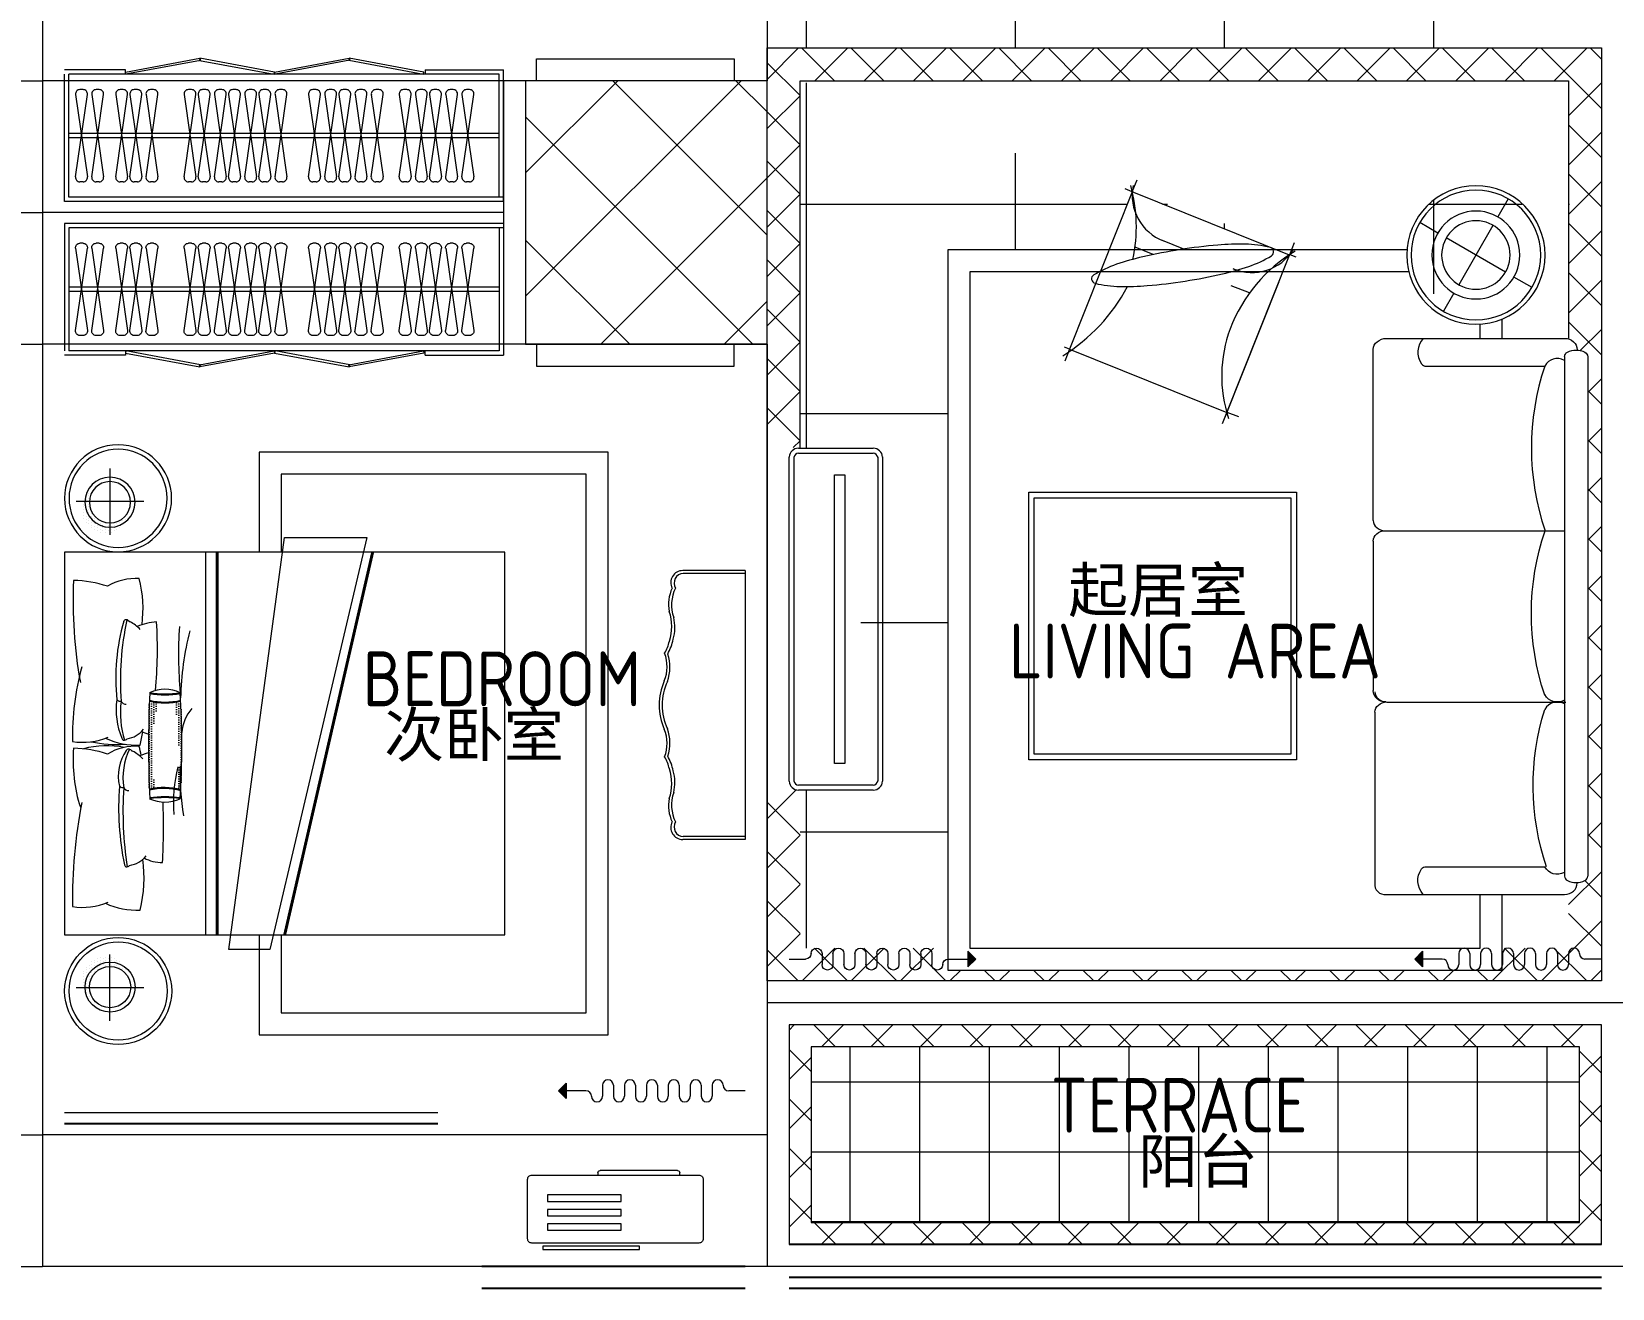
# Model space of a CAD drawing. Extents: x 25752 to 73233, y 27827 to 61602.
# Drawn here: x 48011 to 55211, y 37557 to 43281 of the extents above; entities that cross this region are included whole.
import ezdxf

# ---------------------------------------------------------------- set-up
doc = ezdxf.new("R2010")
doc.units = 0
doc.header["$LTSCALE"] = 1000
doc.header["$MEASUREMENT"] = 0
for name, color, linetype, lineweight in [('DOTE', 1, 'Continuous', 5), ('PUB_HATCH', 8, 'Continuous', 15), ('家具', 34, 'Continuous', 9), ('居其美业室内陈设图块', 31, 'Continuous', 9), ('看线', 5, 'Continuous', 9), ('配景图块－家具立面', 252, 'Continuous', 9), ('铺地', 8, 'Continuous', 5), ('陈设', 31, 'Continuous', 5)]:
    doc.layers.add(name, color=color, linetype=linetype, lineweight=lineweight)
for name, color, linetype in [('PUB_TEXT', 7, 'Continuous'), ('WINDOW', 4, 'Continuous'), ('栏杆', 55, 'Continuous'), ('窗帘', 8, 'Continuous')]:
    doc.layers.add(name, color=color, linetype=linetype)
doc.styles.get("Standard").update_dxf_attribs({"font": 'gbenor.shx', "bigfont": 'gbcbig.shx'})
pattern_1 = [(90, (164886.5, 15824.3), (952.5, 2e-13), []), (7e-15, (164886.5, 15824.3), (2e-13, -952.5), [])]

# ---------------------------------------------------------------- blocks, each defined once
blk = doc.blocks.new('gui-13')
at = {"layer": '陈设', "color": 31}
for p, q in [((-850.7, 0), (850.7, 0)), ((-850.7, 0), (-850.7, -394.8)), ((850.7, 0), (850.7, -394.8))]:
    blk.add_line(p, q, dxfattribs=at)
at = {"layer": '陈设', "color": 8}
for p, q in [((-832.3, 0), (-832.3, -392)), ((832.3, 0), (832.3, -392))]:
    blk.add_line(p, q, dxfattribs=at)
at = {"layer": '陈设', "color": 31}
for centre, radius, start, end in [((-774.6, -394.8), 76, 179.97746, 297.9622), ((774.6, -394.8), 76, 242.0378, 0.02254), ((-638.5, -249), 235.5, 244.74239, 281.45764), ((-496.8, -771.3), 306.5, 72.27649, 108.03944), ((-461.2, -732.5), 259.7, 59.00088, 77.15143), ((-242.3, -727.7), 233.8, 67.59017, 111.37366), ((242.3, -727.7), 233.8, 68.62634, 112.40983), ((461.2, -732.5), 259.7, 102.84857, 120.99912), ((496.8, -771.3), 306.5, 71.96056, 107.72351), ((638.5, -249), 235.5, 258.54236, 295.25761), ((0, -176.3), 368.5, 245.44985, 294.55015)]:
    blk.add_arc(centre, radius, start, end, dxfattribs=at)
at = {"layer": '陈设', "color": 8}
for centre, radius, start, end in [((-771.5, -388.4), 60.9, 183.37481, 301.49293), ((771.5, -388.4), 60.9, 238.50707, 356.62519), ((-633.4, -232.2), 233.7, 242.94166, 289.85478), ((-490.8, -712.9), 268.5, 73.94789, 103.61654), ((-490.9, -795.9), 349, 61.21238, 77.71077), ((-237.3, -743), 267, 70.87216, 108.68152), ((0, -176.8), 347.9, 244.49259, 295.50741), ((237.3, -743), 267, 71.31848, 109.12784), ((490.9, -795.9), 349, 102.28923, 118.78762), ((490.8, -712.9), 268.5, 76.38346, 106.05211), ((633.4, -232.2), 233.7, 250.14522, 297.05834)]:
    blk.add_arc(centre, radius, start, end, dxfattribs=at)
blk = doc.blocks.new('nighttable-03')
at = {"layer": '陈设'}
for p, q in [((0, -193), (0, 193)), ((-188.6, 0), (188.6, 0))]:
    blk.add_line(p, q, dxfattribs=at)
at = {"layer": '陈设', "color": 8}
for p, q in [((-56.6, 103.2), (-56.6, 103.2)), ((-48.7, 119.1), (-48.7, 119.1)), ((-32.8, 119.1), (-32.8, 119.1)), ((-24.9, 134.9), (-24.9, 134.9)), ((-16.9, 119.1), (-16.9, 119.1)), ((-9, 134.9), (-9, 134.9)), ((-1, 150.8), (-1, 150.8)), ((-1, 119.1), (-1, 119.1)), ((6.9, 134.9), (6.9, 134.9)), ((14.8, 150.8), (14.8, 150.8)), ((14.8, 119.1), (14.8, 119.1)), ((22.8, 134.9), (22.8, 134.9)), ((30.7, 150.8), (30.7, 150.8)), ((30.7, 119.1), (30.7, 119.1)), ((38.6, 134.9), (38.6, 134.9)), ((46.6, 150.8), (46.6, 150.8)), ((46.6, 119.1), (46.6, 119.1)), ((54.5, 134.9), (54.5, 134.9)), ((62.5, 150.8), (62.5, 150.8)), ((62.5, 119.1), (62.5, 119.1)), ((70.4, 134.9), (70.4, 134.9)), ((70.4, 103.2), (70.4, 103.2)), ((78.3, 150.8), (78.3, 150.8)), ((78.3, 119.1), (78.3, 119.1)), ((86.3, 134.9), (86.3, 134.9)), ((86.3, 103.2), (86.3, 103.2)), ((94.2, 150.8), (94.2, 150.8)), ((94.2, 119.1), (94.2, 119.1)), ((102.1, 134.9), (102.1, 134.9)), ((102.1, 103.2), (102.1, 103.2)), ((110.1, 119.1), (110.1, 119.1)), ((118, 134.9), (118, 134.9)), ((118, 103.2), (118, 103.2)), ((126, 119.1), (126, 119.1)), ((133.9, 103.2), (133.9, 103.2)), ((149.8, 103.2), (149.8, 103.2)), ((94.2, 87.3), (94.2, 87.3)), ((102.1, 71.4), (102.1, 71.4)), ((110.1, 87.3), (110.1, 87.3)), ((110.1, 55.6), (110.1, 55.6)), ((118, 71.4), (118, 71.4)), ((118, 39.7), (118, 39.7)), ((126, 87.3), (126, 87.3)), ((126, 55.6), (126, 55.6)), ((126, 23.8), (126, 23.8)), ((133.9, 71.4), (133.9, 71.4)), ((133.9, 39.7), (133.9, 39.7)), ((133.9, 7.9), (133.9, 7.9)), ((141.8, 87.3), (141.8, 87.3)), ((141.8, 55.6), (141.8, 55.6)), ((141.8, 23.8), (141.8, 23.8)), ((149.8, 71.4), (149.8, 71.4)), ((149.8, 39.7), (149.8, 39.7)), ((149.8, 7.9), (149.8, 7.9)), ((157.7, 87.3), (157.7, 87.3)), ((157.7, 55.6), (157.7, 55.6)), ((157.7, 23.8), (157.7, 23.8)), ((165.6, 71.4), (165.6, 71.4)), ((165.6, 39.7), (165.6, 39.7)), ((165.6, 7.9), (165.6, 7.9)), ((173.6, 55.6), (173.6, 55.6)), ((173.6, 23.8), (173.6, 23.8)), ((86.3, -87.3), (86.3, -87.3)), ((102.1, -87.3), (102.1, -87.3)), ((110.1, -71.4), (110.1, -71.4)), ((118, -55.6), (118, -55.6)), ((126, -7.9), (126, -7.9)), ((126, -39.7), (126, -39.7)), ((126, -71.4), (126, -71.4)), ((133.9, -23.8), (133.9, -23.8)), ((133.9, -55.6), (133.9, -55.6)), ((141.8, -7.9), (141.8, -7.9)), ((141.8, -39.7), (141.8, -39.7)), ((149.8, -23.8), (149.8, -23.8)), ((149.8, -55.6), (149.8, -55.6)), ((157.7, -7.9), (157.7, -7.9)), ((157.7, -39.7), (157.7, -39.7)), ((165.6, -23.8), (165.6, -23.8)), ((173.6, -7.9), (173.6, -7.9)), ((62.5, -103.2), (62.5, -103.2))]:
    blk.add_line(p, q, dxfattribs=at)
at = {"layer": '陈设'}
for centre, radius in [((-18.6, -46.6), 304.8), ((3.7, -0.4), 142.5)]:
    blk.add_circle(centre, radius, dxfattribs=at)
at = {"layer": '陈设', "color": 8}
for centre, radius in [((-18.6, -46.6), 279.4), ((3.7, -0.4), 117.5)]:
    blk.add_circle(centre, radius, dxfattribs=at)
blk = doc.blocks.new('retgqertgqwer')
at = {"layer": '陈设'}
h = blk.add_hatch(dxfattribs=at)
h.set_pattern_fill('DOTS', color=8, scale=157.35808, style=0)
h.set_pattern_definition([(270, (123323.228, -17399.964), (-10.3511467, -5.1755733), [0, -10.3511467])])
edge = h.paths.add_edge_path()
edge.add_ellipse((145413.2, -12955.5), major_axis=(-212.5, 212.5), ratio=1, start_angle=-37.68788, end_angle=-32.38132)
edge.add_ellipse((151086.5, -12464.4), major_axis=(-13, 5742.3), ratio=1, start_angle=87.84714, end_angle=91.84538, ccw=False)
edge.add_ellipse((145419.5, -11935.1), major_axis=(-236.4, 236.4), ratio=1, start_angle=122.60953, end_angle=129.55994)
edge.add_ellipse((146258.6, -12491.6), major_axis=(635.7, 635.7), ratio=1, start_angle=120.59636, end_angle=145.63404)
edge = h.paths.add_edge_path()
edge.add_ellipse((145419.5, -11935.1), major_axis=(-236.4, 236.4), ratio=1, start_angle=142.5123, end_angle=147.33331)
edge.add_ellipse((141440.6, -12464.4), major_axis=(2867.5, 2867.5), ratio=1, start_angle=312.16049, end_angle=317.86439, ccw=False)
edge.add_ellipse((145413.2, -12955.5), major_axis=(-212.5, 212.5), ratio=1, start_angle=-60.00427, end_angle=-56.91402)
edge.add_ellipse((143962.4, -12510), major_axis=(1075.1, 1075.1), ratio=1, start_angle=309.27933, end_angle=324.21166)
at = {"layer": '陈设', "linetype": 'Continuous'}
for p, q in [((145710.1, -13392.7), (145964.1, -11515.4)), ((146338.4, -11515.4), (145897.3, -13392.7)), ((145964.1, -11515.4), (146338.4, -11515.4)), ((144961.6, -11582.3), (144961.6, -13325.9)), ((146966.6, -11582.3), (144961.6, -11582.3)), ((145603.2, -11582.3), (145603.2, -13325.9)), ((146966.6, -13325.9), (146966.6, -11582.3)), ((144961.6, -13325.9), (146966.6, -13325.9)), ((145897.3, -13392.7), (145710.1, -13392.7))]:
    blk.add_line(p, q, dxfattribs=at)
at = {"layer": '陈设', "linetype": 'Continuous', "const_width": 13.4}
for points in [[(145656.7, -11582.3), (145656.7, -13325.9)], [(145964.1, -13325.9), (146365.1, -11582.3)]]:
    blk.add_lwpolyline(points, dxfattribs=at)
at = {"layer": '陈设'}
for centre, radius, start, end in [((147080, -11806), 2079.7, 177.39113, 190.25615), ((144986.1, -12269.4), 558.3, 72.10877, 88.31754), ((145284.6, -11948.3), 245.6, 85.94184, 121.14188), ((144760.4, -11840.9), 558.8, 352.57162, 14.2519), ((146149.5, -12157.2), 954.8, 164.15229, 185.86582), ((146526.4, -12167), 1310.5, 167.81013, 184.17822), ((145143.8, -12103.2), 234.3, 46.13507, 60.25641), ((145400.8, -12182.8), 283.1, 94.00552, 112.64521), ((143384.2, -12021.2), 2000.4, 354.49879, 3.46346), ((147303.6, -12049), 1823.2, 175.97704, 185.47153), ((146848.8, -12278.3), 1359.1, 165.61075, 178.67253), ((146259.8, -12431.2), 1262.7, 165.03931, 180.63792), ((151086.5, -12464.4), 5742.3, 177.58865, 182.41135), ((145419, -12368.9), 161.8, 64.45784, 115.53694), ((145419, -11808.1), 420.5, 260.44829, 279.5465), ((141440.6, -12464.4), 4055.3, 356.5849, 3.4151), ((145518.1, -12301.6), 321.8, 171.63975, 203.43169), ((145220.9, -12229.5), 33, 236.74389, 267.21711), ((145628.8, -12315.7), 412.9, 172.59921, 197.44756), ((145240.4, -12251.1), 24, 208.43014, 275.56442), ((145419.5, -11935.1), 334.4, 257.47835, 282.45277), ((145696.4, -12423.2), 201.8, 140.46508, 174.42411), ((145199, -11908.2), 550.4, 248.47986, 248.49818), ((145043.5, -12147.5), 301.3, 261.16393, 292.71114), ((145199, -11908.2), 550.4, 257.80272, 273.99958), ((145290.8, -12120.5), 341.1, 245.22226, 272.63102), ((145231.1, -12319.5), 113.8, 277.55198, 322.39223), ((144679.7, -12312.8), 644, 346.68018, 352.08054), ((145395.8, -12241), 178.6, 241.90889, 253.26236), ((145707, -12530.3), 706.7, 175.54318, 197.63492), ((144986.1, -13033.4), 558.3, 72.10877, 88.31754), ((145154.2, -12863.3), 399.1, 78.55477, 105.4297), ((145284.6, -12712.4), 245.6, 85.94184, 121.14188), ((145415.1, -12603), 208.6, 145.73952, 192.44734), ((145531.7, -12610.1), 304.1, 154.55031, 188.62775), ((145155.6, -12692.3), 234.3, 46.13507, 60.25641), ((144760.4, -12604.9), 558.8, 10.00897, 14.2519), ((145412.5, -12771.9), 283.1, 103.9578, 112.64521), ((146088.9, -12720.1), 631.6, 165.35622, 185.17769), ((146533.3, -12601.6), 1045.6, 177.49887, 190.02007), ((146524.9, -12743.3), 1317, 175.85124, 191.52832), ((145232.6, -12622.7), 33, 236.74389, 267.21711), ((146917.6, -12763.7), 1690, 176.33745, 188.60178), ((145252.1, -12644.3), 24, 208.43014, 275.56442), ((145413.2, -12955.5), 300.5, 74.82353, 102.76887), ((147424.4, -13177.1), 2427.3, 169.22383, 180.47025), ((145419.2, -13176), 475.2, 81.57701, 98.46223), ((145419, -12550.4), 170.6, 245.8747, 294.16453), ((142559.4, -12833.5), 2853, 356.72347, 2.26521), ((145242.8, -12896.5), 113.8, 277.55198, 322.39223), ((144679.7, -13064.6), 644, 346.68018, 7.40464), ((145407.6, -12818), 178.6, 241.90889, 270.06835), ((145043.5, -12899.3), 301.3, 261.16393, 292.71114), ((145290.8, -12872.3), 341.1, 245.22226, 272.63102)]:
    blk.add_arc(centre, radius, start, end, dxfattribs=at)
at = {"layer": '陈设', "color": 8}
for centre, radius, start, end in [((145419, -11808.1), 424.7, 260.44829, 279.5465), ((145419.5, -11935.1), 330.2, 257.47835, 282.45277), ((145413.2, -12955.5), 296.3, 74.82353, 102.76887), ((145419.2, -13176), 479.3, 81.57701, 98.46223)]:
    blk.add_arc(centre, radius, start, end, dxfattribs=at)
at = {"layer": '陈设'}
for points, knots in [([(145231, -11896.5), (145234.6, -11892.6), (145240.6, -11886.2), (145251.7, -11893.3), (145257, -11897.4), (145260.1, -11899.7)], [0, 0, 0, 0, 12.892248, 21.593346, 32.835114, 32.835114, 32.835114, 32.835114]), ([(145222.8, -12429.5), (145224.4, -12433.6), (145227.6, -12441.3), (145239.7, -12438.6), (145244.1, -12434.3), (145246.1, -12432.4)], [0, 0, 0, 0, 10.960058, 20.752304, 28.699542, 28.699542, 28.699542, 28.699542]), ([(145242.7, -12485.6), (145246.3, -12481.8), (145252.4, -12475.3), (145263.4, -12482.5), (145268.8, -12486.6), (145271.8, -12488.9)], [0, 0, 0, 0, 12.892248, 21.593346, 32.835114, 32.835114, 32.835114, 32.835114]), ([(145234.5, -13006.5), (145236.2, -13010.6), (145239.3, -13018.3), (145251.4, -13015.5), (145255.8, -13011.3), (145257.8, -13009.3)], [0, 0, 0, 0, 10.960058, 20.752304, 28.699542, 28.699542, 28.699542, 28.699542])]:
    blk.add_open_spline(points, degree=3, knots=knots, dxfattribs=at)
blk = doc.blocks.new('A$C50400A6F')
at = {"layer": '家具'}
blk.add_hatch(color=256, dxfattribs=at).paths.add_polyline_path([(814.6, 14.6), (814.6, 85.4), (850, 50)])
for p, q in [((150, 25), (150, 75)), ((200, 25), (200, 75)), ((250, 25), (250, 75)), ((300, 25), (300, 75)), ((350, 25), (350, 75)), ((400, 25), (400, 75)), ((450, 25), (450, 75)), ((500, 25), (500, 75)), ((550, 25), (550, 75)), ((600, 25), (600, 75)), ((650, 25), (650, 75)), ((700, 75), (700, 75)), ((850, 50), (814.6, 85.4)), ((814.6, 14.6), (814.6, 85.4)), ((0, 50), (75, 50)), ((100, 25), (100, 25)), ((725, 50), (814.6, 50)), ((850, 50), (814.6, 14.6))]:
    blk.add_line(p, q, dxfattribs=at)
for centre, start, end in [((175, 75), 0, 180), ((275, 75), 0, 180), ((375, 75), 0, 180), ((475, 75), 0, 180), ((575, 75), 0, 180), ((675, 75), 0, 180), ((725, 75), 180, 270), ((75, 25), 0, 90), ((125, 25), 180, 0), ((225, 25), 180, 0), ((325, 25), 180, 0), ((425, 25), 180, 0), ((525, 25), 180, 0), ((625, 25), 180, 0)]:
    blk.add_arc(centre, 25, start, end, dxfattribs=at)
blk = doc.blocks.new('A$C3F2D231D')
at = {"layer": '家具', "rotation": 180}
blk.add_blockref('A$C50400A6F', (2046.1, 202), dxfattribs=at)
blk = doc.blocks.new('A$C4EB5717C')
at = {"layer": '家具', "color": 8}
for p, q in [((520.3, 110), (520.3, 120)), ((883.1, 100), (530.3, 100)), ((893.1, 120), (893.1, 110))]:
    blk.add_line(p, q, dxfattribs=at)
for points in [[(269.2, 459.1), (709, 459.1), (709, 444), (269.2, 444)], [(290.4, 371.5), (625.9, 371.5), (625.9, 342.6), (290.4, 342.6)], [(290.4, 305.7), (625.9, 305.7), (625.9, 276.8), (290.4, 276.8)], [(290.4, 239.9), (625.9, 239.9), (625.9, 211), (290.4, 211)]]:
    blk.add_lwpolyline(points, close=True, dxfattribs=at)
at = {"layer": '家具'}
blk.add_lwpolyline([(220, 120), (980, 120, 0.414214), (1000, 140), (1000, 410, 0.414214), (980, 430), (220, 430, 0.414214), (200, 410), (200, 140, 0.414214)], format="xyb", close=True, dxfattribs=at)
at = {"layer": '家具', "color": 8}
for centre, start, end in [((530.3, 110), 180, 270), ((883.1, 110), 270, 0)]:
    blk.add_arc(centre, 10, start, end, dxfattribs=at)
blk = doc.blocks.new('eyertyre')
at = {"layer": '家具'}
for p, q in [((157794.1, 58342.7), (159794.1, 58342.7)), ((157794.1, 58342.7), (157794.1, 57742.7)), ((157794.1, 58322.7), (159774.1, 58322.7)), ((157814.1, 58322.7), (157814.1, 57762.7)), ((159774.1, 58322.7), (159774.1, 57762.7)), ((159794.1, 58342.7), (159794.1, 57762.7)), ((157814.1, 57762.7), (159774.1, 57762.7)), ((158151.2, 57742.7), (158151.2, 57762.7)), ((159517.2, 57762.7), (159517.2, 57742.7)), ((158151.2, 57742.7), (157794.1, 57742.7)), ((159517.2, 57742.7), (159794.1, 57742.7))]:
    blk.add_line(p, q, dxfattribs=at)
at = {"layer": '家具', "color": 8}
for p, q in [((157949.7, 58252.7), (157964, 58252.7)), ((158024.1, 58252.7), (158038.4, 58252.7)), ((158097.7, 58252.7), (158112, 58252.7)), ((158162.1, 58252.7), (158176.4, 58252.7)), ((158235.6, 58252.7), (158250, 58252.7)), ((158362.6, 58252.7), (158376.9, 58252.7)), ((158437, 58252.7), (158451.3, 58252.7)), ((158510.6, 58252.7), (158524.9, 58252.7)), ((158575, 58252.7), (158589.3, 58252.7)), ((158648.6, 58252.7), (158662.9, 58252.7)), ((158801.4, 58252.7), (158815.7, 58252.7)), ((158875, 58252.7), (158889.3, 58252.7)), ((158939.4, 58252.7), (158953.7, 58252.7)), ((159013, 58252.7), (159027.3, 58252.7)), ((159077.4, 58252.7), (159091.7, 58252.7)), ((159151, 58252.7), (159165.3, 58252.7)), ((159215.4, 58252.7), (159229.7, 58252.7)), ((159388.9, 58252.7), (159403.2, 58252.7)), ((159462.4, 58252.7), (159476.8, 58252.7)), ((159526.8, 58252.7), (159541.2, 58252.7)), ((159636.2, 58252.7), (159650.5, 58252.7)), ((159709.8, 58252.7), (159724.1, 58252.7)), ((157983.9, 57855.3), (157929.9, 58230)), ((157983.9, 58230), (157929.9, 57855.3)), ((158058.2, 57855.3), (158004.2, 58230)), ((158058.2, 58230), (158004.2, 57855.3)), ((158131.8, 57855.3), (158077.8, 58230)), ((158131.8, 58230), (158077.8, 57855.3)), ((158196.2, 57855.3), (158142.2, 58230)), ((158196.2, 58230), (158142.2, 57855.3)), ((158269.8, 57855.3), (158215.8, 58230)), ((158269.8, 58230), (158215.8, 57855.3)), ((158396.8, 57855.3), (158342.8, 58230)), ((158396.8, 58230), (158342.8, 57855.3)), ((158471.1, 57855.3), (158417.2, 58230)), ((158471.1, 58230), (158417.2, 57855.3)), ((158544.7, 57855.3), (158490.7, 58230)), ((158544.7, 58230), (158490.7, 57855.3)), ((158609.1, 57855.3), (158555.1, 58230)), ((158609.1, 58230), (158555.1, 57855.3)), ((158682.7, 57855.3), (158628.7, 58230)), ((158682.7, 58230), (158628.7, 57855.3)), ((158835.5, 57855.3), (158781.6, 58230)), ((158835.5, 58230), (158781.6, 57855.3)), ((158909.1, 57855.3), (158855.2, 58230)), ((158909.1, 58230), (158855.2, 57855.3)), ((158973.5, 57855.3), (158919.6, 58230)), ((158973.5, 58230), (158919.6, 57855.3)), ((159047.1, 57855.3), (158993.2, 58230)), ((159047.1, 58230), (158993.2, 57855.3)), ((159111.5, 57855.3), (159057.5, 58230)), ((159111.5, 58230), (159057.5, 57855.3)), ((159185.1, 57855.3), (159131.1, 58230)), ((159185.1, 58230), (159131.1, 57855.3)), ((159249.5, 57855.3), (159195.5, 58230)), ((159249.5, 58230), (159195.5, 57855.3)), ((159423, 57855.3), (159369, 58230)), ((159423, 58230), (159369, 57855.3)), ((159496.6, 57855.3), (159442.6, 58230)), ((159496.6, 58230), (159442.6, 57855.3)), ((159561, 57855.3), (159507, 58230)), ((159561, 58230), (159507, 57855.3)), ((159670.4, 57855.3), (159616.4, 58230)), ((159670.4, 58230), (159616.4, 57855.3)), ((159744, 57855.3), (159690, 58230)), ((159744, 58230), (159690, 57855.3)), ((157814.1, 58052.7), (159774.1, 58052.7)), ((157814.1, 58032.7), (159774.1, 58032.7)), ((157949.7, 57832.7), (157964, 57832.7)), ((158024.1, 57832.7), (158038.4, 57832.7)), ((158097.7, 57832.7), (158112, 57832.7)), ((158162.1, 57832.7), (158176.4, 57832.7)), ((158235.6, 57832.7), (158250, 57832.7)), ((158362.6, 57832.7), (158376.9, 57832.7)), ((158437, 57832.7), (158451.3, 57832.7)), ((158510.6, 57832.7), (158524.9, 57832.7)), ((158575, 57832.7), (158589.3, 57832.7)), ((158648.6, 57832.7), (158662.9, 57832.7)), ((158801.4, 57832.7), (158815.7, 57832.7)), ((158875, 57832.7), (158889.3, 57832.7)), ((158939.4, 57832.7), (158953.7, 57832.7)), ((159013, 57832.7), (159027.3, 57832.7)), ((159077.4, 57832.7), (159091.7, 57832.7)), ((159151, 57832.7), (159165.3, 57832.7)), ((159215.4, 57832.7), (159229.7, 57832.7)), ((159388.9, 57832.7), (159403.2, 57832.7)), ((159462.4, 57832.7), (159476.8, 57832.7)), ((159526.8, 57832.7), (159541.2, 57832.7)), ((159636.2, 57832.7), (159650.5, 57832.7)), ((159709.8, 57832.7), (159724.1, 57832.7))]:
    blk.add_line(p, q, dxfattribs=at)
at = {"layer": '家具'}
for points in [[(158157.2, 57752.7), (158497.2, 57689.6), (158499, 57699.4), (158159, 57762.5)], [(158837.2, 57752.7), (158497.2, 57689.6), (158495.4, 57699.4), (158835.4, 57762.5)], [(158837.2, 57752.8), (159177.2, 57689.7), (159179, 57699.6), (158839, 57762.7)], [(159517.2, 57752.8), (159177.2, 57689.7), (159175.4, 57699.6), (159515.4, 57762.7)]]:
    blk.add_lwpolyline(points, close=True, dxfattribs=at)
at = {"layer": '家具', "color": 8}
for centre, start, end in [((157949.7, 58232.7), 90, 187.59464), ((157964, 58232.7), 352.40536, 90), ((158024.1, 58232.7), 90, 187.59464), ((158038.4, 58232.7), 352.40536, 90), ((158097.7, 58232.7), 90, 187.59464), ((158112, 58232.7), 352.40536, 90), ((158162.1, 58232.7), 90, 187.59464), ((158176.4, 58232.7), 352.40536, 90), ((158235.6, 58232.7), 90, 187.59464), ((158250, 58232.7), 352.40536, 90), ((158362.6, 58232.7), 90, 187.59464), ((158376.9, 58232.7), 352.40536, 90), ((158437, 58232.7), 90, 187.59464), ((158451.3, 58232.7), 352.40536, 90), ((158510.6, 58232.7), 90, 187.59464), ((158524.9, 58232.7), 352.40536, 90), ((158575, 58232.7), 90, 187.59464), ((158589.3, 58232.7), 352.40536, 90), ((158648.6, 58232.7), 90, 187.59464), ((158662.9, 58232.7), 352.40536, 90), ((158801.4, 58232.7), 90, 187.59464), ((158815.7, 58232.7), 352.40536, 90), ((158875, 58232.7), 90, 187.59464), ((158889.3, 58232.7), 352.40536, 90), ((158939.4, 58232.7), 90, 187.59464), ((158953.7, 58232.7), 352.40536, 90), ((159013, 58232.7), 90, 187.59464), ((159027.3, 58232.7), 352.40536, 90), ((159077.4, 58232.7), 90, 187.59464), ((159091.7, 58232.7), 352.40536, 90), ((159151, 58232.7), 90, 187.59464), ((159165.3, 58232.7), 352.40536, 90), ((159215.4, 58232.7), 90, 187.59464), ((159229.7, 58232.7), 352.40536, 90), ((159388.9, 58232.7), 90, 187.59464), ((159403.2, 58232.7), 352.40536, 90), ((159462.4, 58232.7), 90, 187.59464), ((159476.8, 58232.7), 352.40536, 90), ((159526.8, 58232.7), 90, 187.59464), ((159541.2, 58232.7), 352.40536, 90), ((159636.2, 58232.7), 90, 187.59464), ((159650.5, 58232.7), 352.40536, 90), ((159709.8, 58232.7), 90, 187.59464), ((159724.1, 58232.7), 352.40536, 90), ((157949.7, 57852.7), 172.40536, 270), ((157964, 57852.7), 270, 7.59464), ((158024.1, 57852.7), 172.40536, 270), ((158038.4, 57852.7), 270, 7.59464), ((158097.7, 57852.7), 172.40536, 270), ((158112, 57852.7), 270, 7.59464), ((158162.1, 57852.7), 172.40536, 270), ((158176.4, 57852.7), 270, 7.59464), ((158235.6, 57852.7), 172.40536, 270), ((158250, 57852.7), 270, 7.59464), ((158362.6, 57852.7), 172.40536, 270), ((158376.9, 57852.7), 270, 7.59464), ((158437, 57852.7), 172.40536, 270), ((158451.3, 57852.7), 270, 7.59464), ((158510.6, 57852.7), 172.40536, 270), ((158524.9, 57852.7), 270, 7.59464), ((158575, 57852.7), 172.40536, 270), ((158589.3, 57852.7), 270, 7.59464), ((158648.6, 57852.7), 172.40536, 270), ((158662.9, 57852.7), 270, 7.59464), ((158801.4, 57852.7), 172.40536, 270), ((158815.7, 57852.7), 270, 7.59464), ((158875, 57852.7), 172.40536, 270), ((158889.3, 57852.7), 270, 7.59464), ((158939.4, 57852.7), 172.40536, 270), ((158953.7, 57852.7), 270, 7.59464), ((159013, 57852.7), 172.40536, 270), ((159027.3, 57852.7), 270, 7.59464), ((159077.4, 57852.7), 172.40536, 270), ((159091.7, 57852.7), 270, 7.59464), ((159151, 57852.7), 172.40536, 270), ((159165.3, 57852.7), 270, 7.59464), ((159215.4, 57852.7), 172.40536, 270), ((159229.7, 57852.7), 270, 7.59464), ((159388.9, 57852.7), 172.40536, 270), ((159403.2, 57852.7), 270, 7.59464), ((159462.4, 57852.7), 172.40536, 270), ((159476.8, 57852.7), 270, 7.59464), ((159526.8, 57852.7), 172.40536, 270), ((159541.2, 57852.7), 270, 7.59464), ((159636.2, 57852.7), 172.40536, 270), ((159650.5, 57852.7), 270, 7.59464), ((159709.8, 57852.7), 172.40536, 270), ((159724.1, 57852.7), 270, 7.59464)]:
    blk.add_arc(centre, 20, start, end, dxfattribs=at)
blk = doc.blocks.new('gui-11')
at = {"layer": '陈设', "color": 31, "flags": 128}
for points in [[(-820.6, 0), (820.6, 0)], [(-865.1, -426.2), (-865.1, -47.4)], [(865.1, -47.4), (865.1, -426.2)], [(820.6, -473.6), (-820.6, -473.6)]]:
    blk.add_lwpolyline(points, dxfattribs=at)
at = {"layer": '陈设', "color": 8, "flags": 128}
for points in [[(-840.1, -426.2), (-840.1, -47.4)], [(-820.6, -25), (820.6, -25)], [(840.1, -47.4), (840.1, -426.2)], [(820.6, -448.6), (-820.6, -448.6)]]:
    blk.add_lwpolyline(points, dxfattribs=at)
at = {"layer": '陈设', "color": 31}
for centre, start, end in [((-816.5, -48.4), 94.78711, 178.81074), ((816.5, -48.4), 1.18926, 85.21289), ((-816.5, -425.2), 181.18926, 265.21289), ((816.5, -425.2), 274.78711, 358.81074)]:
    blk.add_arc(centre, 48.6, start, end, dxfattribs=at)
at = {"layer": '陈设', "color": 8}
for centre, start, end in [((-816.5, -48.4), 94.78711, 178.81074), ((816.5, -48.4), 1.18926, 85.21289), ((-816.5, -425.2), 181.18926, 265.21289), ((816.5, -425.2), 274.78711, 358.81074)]:
    blk.add_arc(centre, 23.6, start, end, dxfattribs=at)
blk = doc.blocks.new('A$C026B4D67')
at = {"layer": '居其美业室内陈设图块'}
for p, q in [((-386.2, 773.4), (-386.2, 832)), ((386.2, 773.4), (386.2, 832)), ((-386, 773.1), (-420.8, 773.1)), ((386, 773.1), (415.7, 773.1)), ((-71.4, 617.5), (-175.3, 617.5)), ((175.3, 617.5), (171, 617.5)), ((386.2, -26.7), (386.2, 641.3)), ((-191.2, 542.9), (-280.9, 542.9)), ((280.9, 542.9), (191.2, 542.9)), ((-386.2, 1.2), (-410.5, 1.2)), ((-386.2, 1.2), (-386.2, -57.4)), ((386.2, 1.2), (442.7, 1.2)), ((386.2, 1.2), (386.2, -57.4))]:
    blk.add_line(p, q, dxfattribs=at)
blk.add_lwpolyline([(311.9, 760.3, 0.302671), (291, 770.4, 0.056081), (180.1, 741.8, 0.024916), (66.2, 691.9, 0.017863), (-85.9, 609, 0.017863), (-231.8, 515.4, 0.024916), (-330.3, 439.6, 0.056081), (-408.6, 356, 0.302671), (-409.9, 332.9, 0.302671), (-389.1, 322.9, 0.056081), (-278.1, 351.4, 0.024916), (-164.3, 401.4, 0.017863), (-12.1, 484.3, 0.017863), (133.8, 577.9, 0.024916), (232.3, 653.7, 0.056081), (310.6, 737.3, 0.302671)], format="xyb", close=True, dxfattribs=at)
blk.add_lwpolyline([(386.2, -1.2), (386.2, 771), (-386.2, 773.4), (-386.2, 1.2)], close=True, dxfattribs=at)
for centre, radius, start, end in [((-963.6, 370.2), 704.3, 9.65802, 37.3495), ((-173.2, 840.9), 223.4, 190.4247, 270.55752), ((173.2, 840.9), 223.4, 269.44248, 349.5753), ((963.6, 370.2), 704.3, 142.6505, 180.93526), ((-1062.9, 451.4), 821.1, 323.39077, 353.88509), ((867, 370.4), 607.6, 181.10229, 220.33222)]:
    blk.add_arc(centre, radius, start, end, dxfattribs=at)
blk = doc.blocks.new('bianji-22')
at = {"layer": '陈设', "color": 8}
for points in [[(0, -118.8), (0, 0)], [(0, -564), (0, -174.1)], [(-369, -369), (-250.3, -369)], [(-194.9, -369), (194.9, -369)], [(250.3, -369), (369, -369)], [(0, -738.1), (0, -619.3)]]:
    blk.add_lwpolyline(points, dxfattribs=at)
at = {"layer": '陈设', "color": 31}
blk.add_circle((0, -369), 394, dxfattribs=at)
at = {"layer": '陈设', "color": 8}
for radius in [369, 250.3, 194.9]:
    blk.add_circle((0, -369), radius, dxfattribs=at)
blk = doc.blocks.new('erywqr')
at = {"layer": '居其美业室内陈设图块'}
for p, q in [((108211, 7678.9, 70.6), (107399.6, 7678.9, -380.5)), ((107294.3, 7595.5, 70.6), (107294.3, 5229.9, 70.6)), ((107342.1, 7627.2, 70.6), (107342.1, 7624.6, 70.6)), ((107399.7, 7595.7, 70.6), (107399.7, 5229.8, 70.6)), ((108271.8, 6849.6, 70.6), (108271.8, 7628.7, 70.6)), ((108028.8, 7552.7, 70.6), (107489.7, 7552.7, 70.6)), ((108271.8, 6755.9, -380.5), (108271.8, 6074.4, 70.6)), ((108263.9, 5975.9, -380.5), (108263.9, 5197, 70.6)), ((108028.8, 5272.7, 70.6), (107489.7, 5272.7, 70.6)), ((107342.1, 5198.2, 70.6), (107342.1, 5200.8, 70.6)), ((108211, 5146.5, 70.6), (107399.6, 5146.5, -380.5))]:
    blk.add_line(p, q, dxfattribs=at)
at = {"layer": '居其美业室内陈设图块', "color": 8}
for p, q in [((108217.5, 6802.7, 70.6), (107401.2, 6802.7, 70.6)), ((108209.6, 6022.7, 70.6), (107393.3, 6022.7, 70.6))]:
    blk.add_line(p, q, dxfattribs=at)
at = {"layer": '居其美业室内陈设图块'}
for centre, major_axis, ratio, start_param, end_param in [((107399.6, 7627.3, 70.6), (57.5, 1.4), 0.897434, 1.550106, 3.115914), ((108211.1, 7628.7, 70.6), (-60.6, 4.7), 0.82534, 3.236122, 4.778328), ((107320.6, 7595.5, 70.6), (26.4, 0), 0.893065, 2.085934, 3.141593), ((107347.1, 7554, 70.6), (79.8, 0.1), 0.893065, 1.055659, 2.085934), ((107373.3, 7595.6, 70.6), (26.4, 0), 0.893065, 0, 1.055659), ((106533.2, 6425.8, 70.6), (0.8, 1088.7), 0.934717, 4.364819, 5.06658), ((108217.6, 6755.8, 70.6), (-54.1, 4.7), 0.86393, 3.244516, 4.789373), ((107396.3, 6175.4, 70.6), (-61.4, 148.1), 0.608802, 2.575215, 3.57181), ((108214.3, 6074.3, 70.6), (57.5, 0.1), 0.893065, 4.712384, 6.283185), ((106525.3, 5646, 70.6), (-25.7, 1084.2), 0.938251, 4.338785, 5.012121), ((108209.7, 5975.8, 70.6), (-54.1, 4.7), 0.86393, 3.244516, 4.789373), ((107400, 5391.3, 70.6), (-55.2, 149.1), 0.607218, 2.59183, 3.60279), ((108028.8, 5250.1, 70.6), (24.2, 8.8), 0.866645, 0.175361, 1.266845), ((107954.7, 5209.5, 70.6), (113.3, 0.2), 0.893065, -0.673255, 0.548675)]:
    blk.add_ellipse(centre, major_axis=major_axis, ratio=ratio, start_param=start_param, end_param=end_param, dxfattribs=at)
at = {"layer": '居其美业室内陈设图块', "extrusion": (0, 0, -1)}
for centre, major_axis, ratio, start_param, end_param in [((107954.7, 7616, 70.6), (-113.3, 0.2), 0.893065, 2.468338, 3.690267), ((107400, 7434.1, 70.6), (55.2, 149.1), 0.607218, -0.549763, 0.461197), ((108028.8, 7575.3, 70.6), (-24.2, 8.8), 0.866645, 3.316954, 4.408438), ((106533.2, 7180.4, 70.6), (-0.7, 1091), 0.932716, 1.223131, 1.924892), ((108217.6, 6849.7, 70.6), (54.1, 4.7), 0.86393, 0.102923, 1.647781), ((108209.7, 6069.7, 70.6), (54.1, 4.7), 0.86393, 0.102923, 1.647781), ((107396.3, 5870, 70.6), (61.4, 148.1), 0.608802, -0.566378, 0.430217), ((107320.6, 5229.9, 70.6), (-26.4, 0), 0.893065, -1.055659, 0), ((107347.1, 5271.5, 70.6), (-79.8, 0.1), 0.893065, 4.197251, 5.227527), ((107399.6, 5198.1, 70.6), (-57.5, 1.4), 0.897434, 4.691698, 6.257507), ((107373.3, 5229.8, 70.6), (-26.4, 0), 0.893065, 3.141593, 4.197251), ((108211.1, 5196.7, 70.6), (-46.2, 29.9), 0.883403, 2.503512, 4.19489)]:
    blk.add_ellipse(centre, major_axis=major_axis, ratio=ratio, start_param=start_param, end_param=end_param, dxfattribs=at)

msp = doc.modelspace()

# ---------------------------------------------------------------- hatches: boundary and pattern name
at = {"layer": '铺地'}
h = msp.add_hatch(dxfattribs=at)
h.set_pattern_fill('ANSI37', color=256, scale=600, angle=45, style=0)
h.set_pattern_definition(pattern_1)
h.paths.add_polyline_path([(51758.5, 43589.1), (51964.4, 43589.1), (51964.4, 43355.4), (52519.4, 43355.4), (52519.4, 43589.1), (52597.7, 43589.1), (52597.7, 43355.4), (53152.7, 43355.4), (53152.7, 43589.1), (53358.5, 43589.1), (53358.5, 44589.1), (53152.7, 44589.1), (53152.7, 44822.7), (52597.7, 44822.7), (52597.7, 44589.1), (52519.4, 44589.1), (52519.4, 44822.7), (51964.4, 44822.7), (51964.4, 44589.1), (51758.5, 44589.1)], flags=16)
h.paths.add_polyline_path([(51360.7, 43207.5), (55160.7, 43207.5), (55160.7, 45057.5), (51360.7, 45057.5)])
edge = h.paths.add_edge_path(flags=16)
edge.add_line((54513.9, 44358.3), (54513.9, 44322.2))
edge = h.paths.add_edge_path(flags=16)
edge.add_line((54575.8, 44263.4), (54575.8, 45001.6))
edge = h.paths.add_edge_path(flags=16)
edge.add_line((54585.8, 44263.4), (54585.8, 45001.6))
edge = h.paths.add_edge_path(flags=16)
edge.add_line((54535.8, 44289), (54535.8, 44975.9))
edge = h.paths.add_edge_path(flags=16)
edge.add_line((54535.8, 44358.3), (54513.9, 44358.3))
edge = h.paths.add_edge_path(flags=16)
edge.add_line((54575.8, 45001.6), (54585.8, 45001.6))
edge = h.paths.add_edge_path(flags=16)
edge.add_line((54585.8, 45007.5), (55110.7, 45007.5))
edge = h.paths.add_edge_path(flags=16)
edge.add_line((54575.8, 44263.4), (54585.8, 44263.4))
edge = h.paths.add_edge_path(flags=16)
edge.add_line((54585.8, 44257.5), (55110.7, 44257.5))
edge = h.paths.add_edge_path(flags=16)
edge.add_line((54535.8, 44322.2), (54513.9, 44322.2))
edge = h.paths.add_edge_path(flags=16)
edge.add_line((54567.3, 45007.5), (54575.8, 45007.5))
edge = h.paths.add_edge_path(flags=16)
edge.add_line((55110.7, 44257.5), (55110.7, 45007.5))
edge = h.paths.add_edge_path(flags=16)
edge.add_line((54567.3, 44257.5), (54575.8, 44257.5))
edge = h.paths.add_edge_path(flags=16)
edge.add_arc((54567.3, 44289), 31.5, 180, 270, ccw=False)
edge = h.paths.add_edge_path(flags=16)
edge.add_arc((54567.3, 44975.9), 31.5, 90, 180, ccw=False)
edge = h.paths.add_edge_path(flags=16)
edge.add_line((55127.4, 44357.2), (55127.4, 44905.6))
edge = h.paths.add_edge_path(flags=16)
edge.add_line((55136.7, 44357.2), (55136.7, 44905.6))
edge = h.paths.add_edge_path(flags=16)
edge.add_line((55127.4, 44357.2), (55136.7, 44357.2))
edge = h.paths.add_edge_path(flags=16)
edge.add_line((55127.4, 44905.6), (55136.7, 44905.6))
edge = h.paths.add_edge_path(flags=16)
edge.add_line((54575.8, 45001.6), (54575.8, 45007.5))
edge = h.paths.add_edge_path(flags=16)
edge.add_line((54585.8, 45001.6), (54585.8, 45007.5))
edge = h.paths.add_edge_path(flags=16)
edge.add_line((54585.8, 44263.4), (54585.8, 44257.5))
edge = h.paths.add_edge_path(flags=16)
edge.add_line((54575.8, 44263.4), (54575.8, 44257.5))
h = msp.add_hatch(dxfattribs=at)
h.set_pattern_fill('ANSI37', color=256, scale=100, style=0)
h.set_pattern_definition([(135, (164886.49, 15824.32), (112.2532, 112.2532), []), (45, (164886.49, 15824.32), (112.2532, -112.2532), [])])
h.paths.add_polyline_path([(51510.7, 41386.7), (51360.7, 41386.7), (51360.7, 43207.5), (55160.7, 43207.5), (55160.7, 38957.5), (51360.7, 38957.5), (51360.7, 39829.8), (51403.3, 39829.6), (51510.7, 39829.6), (51510.7, 39107.5), (52183.5, 39107.5), (52185.7, 39032.5), (52183.5, 39007.5), (54708.1, 39007.5), (54708.1, 39107.5), (55010.7, 39107.5), (55010.7, 39351.9), (55025.6, 39361.2), (55044.3, 39380.5), (55050.4, 39403.6), (55077.7, 39411.6), (55089.6, 39417.9), (55094.5, 39423.2), (55098.3, 39435.3), (55098.3, 41800.9), (55084.9, 41821.4), (55084.9, 41821.4), (55050.4, 41830), (55032.4, 41870), (55021.3, 41877.5), (55010.7, 41885.1), (55010.7, 41958.5), (55010.7, 43057.5), (51510.7, 43057.5)])
h = msp.add_hatch(dxfattribs=at)
h.set_pattern_fill('ANSI37', color=256, scale=250, style=0)
h.set_pattern_definition([(135, (164886.5, 15824.32), (280.633, 280.633), []), (45, (164886.5, 15824.32), (280.633, -280.633), [])])
h.paths.add_polyline_path([(50260.7, 41857.5), (51360.7, 41857.5), (51360.7, 43057.5), (50260.7, 43057.5)])
h = msp.add_hatch(dxfattribs=at)
h.set_pattern_fill('ANSI37', color=256, scale=600, angle=45, style=0)
h.set_pattern_definition(pattern_1)
edge = h.paths.add_edge_path()
edge.add_line((51510.7, 43057.5), (55010.7, 43057.5))
edge.add_line((55010.7, 43057.5), (55010.7, 41885.1))
edge.add_line((55010.7, 41885.1), (54708.1, 41885.1))
edge.add_line((54708.1, 41885.1), (54708.1, 41972))
edge.add_line((54708.1, 41972), (54751.2, 41993.6))
edge.add_line((54751.2, 41993.6), (54779.2, 42012.5))
edge.add_line((54779.2, 42012.5), (54833.3, 42064.7))
edge.add_line((54833.3, 42064.7), (54862, 42106.3))
edge.add_line((54862, 42106.3), (54882.8, 42149.6))
edge.add_line((54882.8, 42149.6), (54904.1, 42256.4))
edge.add_line((54904.1, 42256.4), (54903.3, 42287.8))
edge.add_line((54903.3, 42287.8), (54889.6, 42358.8))
edge.add_line((54889.6, 42358.8), (54875.3, 42395.8))
edge.add_line((54875.3, 42395.8), (54833.5, 42462.9))
edge.add_line((54833.5, 42462.9), (54776.4, 42517.3))
edge.add_line((54776.4, 42517.3), (54702.1, 42558.1))
edge.add_line((54702.1, 42558.1), (54643.3, 42574.4))
edge.add_line((54643.3, 42574.4), (54564.9, 42578.2))
edge.add_line((54564.9, 42578.2), (54441.8, 42542.6))
edge.add_line((54441.8, 42542.6), (54381.1, 42500.9))
edge.add_line((54381.1, 42500.9), (54316, 42421.5))
edge.add_line((54316, 42421.5), (54283.7, 42342.6))
edge.add_line((54283.7, 42342.6), (54274.6, 42287.3))
edge.add_line((54274.6, 42287.3), (53682.4, 42287.3))
edge.add_line((53682.4, 42287.3), (53023.1, 42550.3))
edge.add_line((53023.1, 42550.3), (52918.2, 42287.3))
edge.add_line((52918.2, 42287.3), (52183.5, 42287.3))
edge.add_line((52183.5, 42287.3), (52183.5, 39107.5))
edge.add_line((52183.5, 39107.5), (51510.7, 39107.5))
edge.add_line((51510.7, 39107.5), (51510.7, 39829.6))
edge.add_line((51510.7, 39829.6), (51759.6, 39832.7))
edge.add_line((51759.6, 39832.7), (51786.6, 39832.7))
edge.add_line((51786.6, 39832.7), (51787.1, 39872.8))
edge.add_line((51787.1, 39872.8), (51787.1, 41390.1))
edge.add_line((51787.1, 41390.1), (51726.3, 41386.7))
edge.add_line((51726.3, 41386.7), (51510.7, 41386.7))
edge.add_line((51510.7, 41386.7), (51510.7, 43057.5))
edge.add_line((51510.7, 43057.5), (55010.7, 43057.5))
edge.add_line((55010.7, 43057.5), (55021.3, 41877.5))
h = msp.add_hatch(dxfattribs=at)
h.set_pattern_fill('ANSI37', color=256, scale=100, style=0)
h.set_pattern_definition([(45, (-96533.44, -18335.22), (-112.2532, 112.2532), []), (135, (-96533.44, -18335.22), (-112.2532, -112.2532), [])])
h.paths.add_polyline_path([(51460.7, 37757.5), (55160.7, 37757.5), (55160.7, 38757.5), (51460.7, 38757.5)])
h.paths.add_polyline_path([(51560.7, 37857.5), (55060.7, 37857.5), (55060.7, 38657.5), (51560.7, 38657.5)], flags=16)
h = msp.add_hatch(dxfattribs=at)
h.set_pattern_fill('ANSI37', color=256, scale=200, angle=45, style=0)
h.set_pattern_definition([(90, (-96533.44, -18335.22), (-317.5, 3e-14), []), (180, (-96533.44, -18335.22), (-3e-14, -317.5), [])])
h.paths.add_polyline_path([(51560.7, 37857.5), (55060.7, 37857.5), (55060.7, 38657.5), (51560.7, 38657.5)])

# ---------------------------------------------------------------- linework, layer by layer
msp.add_line((49860.7, 38307.5), (48160.7, 38307.5))
at = {"layer": 'DOTE'}
for p, q in [((48060.7, 46057.5), (48060.7, 37657.5)), ((48060.7, 46057.5), (48060.7, 37657.5)), ((48060.7, 46057.5), (48060.7, 37657.5)), ((48060.7, 46057.5), (48060.7, 37657.5)), ((48060.7, 46057.5), (48060.7, 37657.5)), ((48060.7, 46057.5), (48060.7, 37657.5)), ((48060.7, 46057.5), (48060.7, 37657.5)), ((48060.7, 46057.5), (48060.7, 37657.5)), ((48060.7, 46057.5), (48060.7, 37657.5)), ((48060.7, 46057.5), (48060.7, 37657.5)), ((48060.7, 46057.5), (48060.7, 37657.5)), ((48060.7, 46057.5), (48060.7, 37657.5)), ((51360.7, 46057.5), (51360.7, 43057.5)), ((51360.7, 46057.5), (51360.7, 43057.5)), ((44760.7, 43057.5), (48060.7, 43057.5)), ((51360.7, 43057.5), (48060.7, 43057.5)), ((50160.7, 43057.5), (50160.7, 41857.5)), ((50160.7, 43057.5), (50160.7, 41857.5)), ((45960.7, 42457.5), (48060.7, 42457.5)), ((50160.7, 42457.5), (48060.7, 42457.5)), ((44760.7, 41857.5), (48060.7, 41857.5)), ((51360.7, 41857.5), (48060.7, 41857.5)), ((51360.7, 41857.5), (51360.7, 37657.5)), ((51360.7, 41857.5), (51360.7, 37657.5)), ((55260.7, 38857.5), (51360.7, 38857.5)), ((55260.7, 38857.5), (51360.7, 38857.5)), ((44760.7, 38257.5), (48060.7, 38257.5)), ((51360.7, 38257.5), (48060.7, 38257.5)), ((40860.7, 37657.5), (48060.7, 37657.5)), ((55260.7, 37657.5), (48060.7, 37657.5))]:
    msp.add_line(p, q, dxfattribs=at)
at = {"layer": 'WINDOW'}
for p, q in [((51260.7, 37657.5), (50060.7, 37657.5)), ((51260.7, 37557.5), (50060.7, 37557.5))]:
    msp.add_line(p, q, dxfattribs=at)
at = {"layer": '栏杆'}
for p, q in [((55160.7, 37757.5), (51460.7, 37757.5)), ((55160.7, 37607.5), (51460.7, 37607.5)), ((55160.7, 37557.5), (51460.7, 37557.5))]:
    msp.add_line(p, q, dxfattribs=at)
at = {"layer": '看线'}
msp.add_line((49860.7, 38357.5), (48160.7, 38357.5), dxfattribs=at)
at = {"layer": '铺地'}
for points in [[(55160.7, 38957.5), (51360.7, 38957.5), (51360.7, 43207.5), (55160.7, 43207.5)], [(50310.7, 43157.5), (51210.7, 43157.5), (51210.7, 43057.5), (50310.7, 43057.5)], [(50260.7, 41857.5), (51360.7, 41857.5), (51360.7, 43057.5), (50260.7, 43057.5)], [(50310.7, 41757.5), (51210.7, 41757.5), (51210.7, 41857.5), (50310.7, 41857.5)], [(51460.7, 37757.5), (55160.7, 37757.5), (55160.7, 38757.5), (51460.7, 38757.5)], [(51560.7, 37857.5), (55060.7, 37857.5), (55060.7, 38657.5), (51560.7, 38657.5)]]:
    msp.add_lwpolyline(points, close=True, dxfattribs=at)
msp.add_lwpolyline([(51510.7, 41386.7), (51510.7, 43057.5), (55010.7, 43057.5), (55010.7, 41885.1)], dxfattribs=at)
at = {"layer": '陈设'}
for points in [[(54274.6, 42287.3), (52183.5, 42287.3)], [(52183.5, 42287.3), (52183.5, 39007.5), (54708.1, 39007.5), (54708.1, 39351.9)], [(54708.1, 41884.8), (54708.1, 41972)], [(49047.5, 39167.5), (49047.5, 38712.7), (50636.8, 38712.7), (50636.8, 41365.8), (49047.5, 41365.8), (49047.5, 40911.1)]]:
    msp.add_lwpolyline(points, dxfattribs=at)
at = {"layer": '陈设', "color": 8}
for points in [[(54283.2, 42187.3), (52283.5, 42187.3)], [(52283.5, 42187.3), (52283.5, 39107.5), (54608.1, 39107.5), (54608.1, 39351.9)], [(54608.1, 41884.8), (54608.1, 41949.2)], [(49147.5, 39167.5), (49147.5, 38812.7), (50536.8, 38812.7), (50536.8, 41265.8), (49147.5, 41265.8), (49147.5, 40911.1)]]:
    msp.add_lwpolyline(points, dxfattribs=at)
at = {"layer": '陈设'}
for points in [[(51667, 41262.5), (51714.7, 41262.5), (51714.7, 39948.5), (51667, 39948.5)], [(53771.4, 39964.5), (52552.2, 39964.5), (52552.2, 41183.7), (53771.4, 41183.7)]]:
    msp.add_lwpolyline(points, close=True, dxfattribs=at)
at = {"layer": '陈设', "color": 8}
msp.add_lwpolyline([(53746, 39989.9), (52577.6, 39989.9), (52577.6, 41158.3), (53746, 41158.3)], close=True, dxfattribs=at)

# ---------------------------------------------------------------- block references
at = {"extrusion": (0, 0, -1), "zscale": -1}
msp.add_blockref('erywqr', (-162392.6, 34205.4, -155), dxfattribs=at)
at = {"layer": 'PUB_HATCH', "rotation": 338.2516011241718}
msp.add_blockref('A$C026B4D67', (53096.1, 41690.9, -225.5), dxfattribs=at)
at = {"layer": '家具'}
msp.add_blockref('retgqertgqwer', (-96800.9, 52493.3), dxfattribs=at)
at = {"layer": '家具', "xscale": -1, "rotation": 180}
msp.add_blockref('A$C4EB5717C', (50069.7, 38193.8), dxfattribs=at)
at = {"layer": '窗帘', "xscale": -1}
msp.add_blockref('A$C3F2D231D', (53506.8, 38905.4), dxfattribs=at)
at = {"layer": '窗帘'}
for p in [(53114.6, 38905.4), (49214.6, 38305.4)]:
    msp.add_blockref('A$C3F2D231D', p, dxfattribs=at)
at = {"layer": '配景图块－家具立面', "color": 8, "extrusion": (0, 0, -1), "xscale": 0.8000000000320142, "yscale": 0.8000000000465661, "zscale": -0.8, "rotation": 270}
msp.add_blockref('nighttable-03', (-48367.3, 41141), dxfattribs=at)
at = {"layer": '配景图块－家具立面', "color": 8, "xscale": 0.8000000000320142, "yscale": 0.8000000000465661, "zscale": 0.8, "rotation": 90}
msp.add_blockref('nighttable-03', (48367.6, 38926.7), dxfattribs=at)
at = {"layer": '铺地', "rotation": 180}
msp.add_blockref('eyertyre', (207954.8, 100850.1), dxfattribs=at)
at = {"layer": '铺地', "xscale": -1}
msp.add_blockref('eyertyre', (207954.8, -15935.2), dxfattribs=at)
at = {"layer": '陈设', "color": 8, "extrusion": (0, 0, -1), "xscale": 0.8000000000302956, "yscale": 0.8000000000465661, "zscale": -0.8000000000000114, "rotation": 300.0000000006727}
msp.add_blockref('bianji-22', (-54333.3, 42411.5, 225.5), dxfattribs=at)
at = {"layer": '陈设', "color": 8, "rotation": 270}
for name, p, xscale, yscale, zscale in [('gui-11', (51886.9, 40605.5), 0.9000000000232831, 0.9000000000232831, 0.9000000000000057), ('gui-13', (51260.7, 40214.3), 0.7200000000011642, 0.7199999999720603, 0.7200000000000001)]:
    msp.add_blockref(name, p, dxfattribs=dict(at, xscale=xscale, yscale=yscale, zscale=zscale))

# ---------------------------------------------------------------- texts
at = {"layer": 'PUB_TEXT'}
for s, insert, char_height, width, attachment_point in [('{\\fSimSun|b0|i0|c134|p2;起居室}', (52732.2, 40614.7), 200, 4105.676, 7), ('LIVING AREA', (52462.3, 40334.9), 250, 4161.466, 7), ('BEDROOM', (49518.7, 40459), 250, 4161.466, 1), ('{\\fSimSun|b0|i0|c134|p2;次卧室}', (49616.5, 40179.2), 200, 4105.676, 1), ('TERRACE', (53822.4, 38517), 250, 4161.466, 3), ('{\\fSimSun|b0|i0|c134|p2;阳台}', (53596, 38237.1), 200, 4105.676, 3)]:
    msp.add_mtext(s, dxfattribs=dict(at, insert=insert, char_height=char_height, width=width, attachment_point=attachment_point))

doc.saveas('drawing.dxf')
